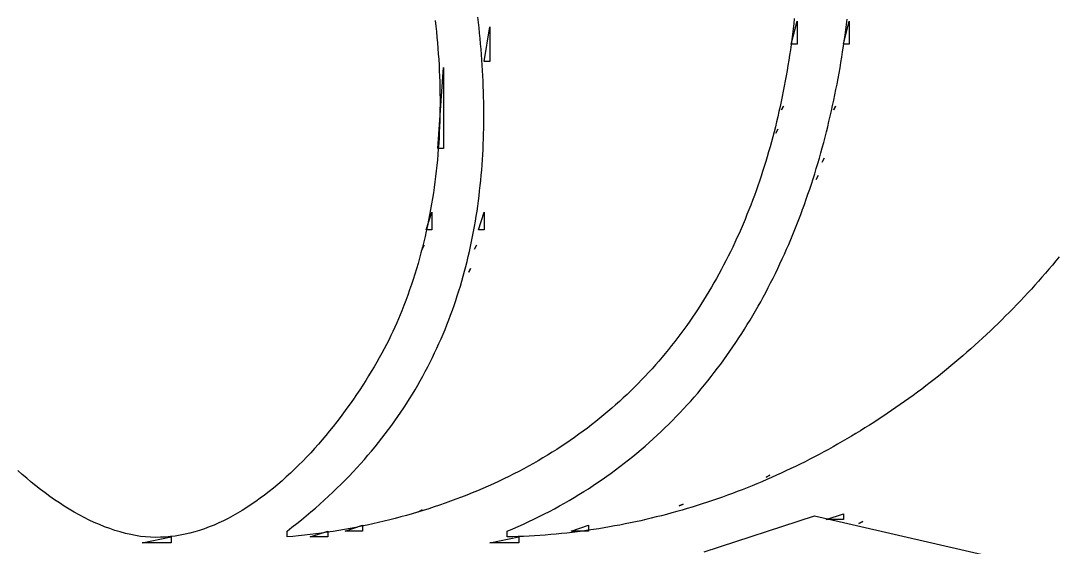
# Model space of a CAD drawing. Header units: millimetres. Extents: x 56222 to 3066687, y -650199 to -121287.
# Drawn here: x 140539.377 to 140542.572, y -185744.401 to -185742.78 of the extents above; entities that cross this region are included whole.
import ezdxf

# ---------------------------------------------------------------- set-up
doc = ezdxf.new("R2010")
doc.units = ezdxf.units.MM
doc.header["$MEASUREMENT"] = 0
doc.layers.add('$TD_AUDIT_GENERATED_(A0BDF17)', color=32, linetype='Continuous', lineweight=30)

msp = doc.modelspace()

# ---------------------------------------------------------------- linework, layer by layer
at = {"layer": '$TD_AUDIT_GENERATED_(A0BDF17)', "linetype": 'Continuous', "lineweight": 25, "ltscale": 2}
for p, q in [((140540.7863, -185742.7852), (140540.7844, -185742.7687)), ((140541.7587, -185742.7729), (140541.7569, -185742.7891)), ((140541.9196, -185742.7916), (140541.9217, -185742.7748)), ((140540.6526, -185742.779), (140540.6546, -185742.7962)), ((140540.6546, -185742.7962), (140540.6565, -185742.8134)), ((140540.788, -185742.8016), (140540.7863, -185742.7852)), ((140540.7897, -185742.8181), (140540.788, -185742.8016)), ((140540.8036, -185742.9059), (140540.8215, -185742.7989)), ((140540.8215, -185742.7989), (140540.8215, -185742.9059)), ((140541.7493, -185742.8524), (140541.7671, -185742.781)), ((140541.7551, -185742.8053), (140541.7531, -185742.8214)), ((140541.7569, -185742.7891), (140541.7551, -185742.8053)), ((140541.7671, -185742.781), (140541.7671, -185742.8524)), ((140541.9099, -185742.8524), (140541.9277, -185742.781)), ((140541.9151, -185742.8251), (140541.9174, -185742.8084)), ((140541.9174, -185742.8084), (140541.9196, -185742.7916)), ((140541.9277, -185742.781), (140541.9277, -185742.8524)), ((140540.6565, -185742.8134), (140540.6582, -185742.8306)), ((140540.6582, -185742.8306), (140540.6598, -185742.8478)), ((140540.7913, -185742.8346), (140540.7897, -185742.8181)), ((140540.7928, -185742.851), (140540.7913, -185742.8346)), ((140541.751, -185742.8375), (140541.7488, -185742.8536)), ((140541.7531, -185742.8214), (140541.751, -185742.8375)), ((140541.9127, -185742.8418), (140541.9151, -185742.8251)), ((140540.6598, -185742.8478), (140540.6612, -185742.865)), ((140540.6612, -185742.865), (140540.6625, -185742.8822)), ((140540.7942, -185742.8674), (140540.7928, -185742.851)), ((140540.7954, -185742.8838), (140540.7942, -185742.8674)), ((140541.7466, -185742.8697), (140541.7442, -185742.8857)), ((140541.7488, -185742.8536), (140541.7466, -185742.8697)), ((140541.7671, -185742.8524), (140541.7493, -185742.8524)), ((140541.9077, -185742.8752), (140541.9103, -185742.8586)), ((140541.9277, -185742.8524), (140541.9099, -185742.8524)), ((140541.9103, -185742.8586), (140541.9127, -185742.8418)), ((140540.6625, -185742.8822), (140540.6637, -185742.8995)), ((140540.6637, -185742.8995), (140540.6647, -185742.9167)), ((140540.7966, -185742.9002), (140540.7954, -185742.8838)), ((140540.7977, -185742.9166), (140540.7966, -185742.9002)), ((140541.7417, -185742.9017), (140541.7392, -185742.9177)), ((140541.7442, -185742.8857), (140541.7417, -185742.9017)), ((140541.9023, -185742.9086), (140541.9051, -185742.8919)), ((140541.9051, -185742.8919), (140541.9077, -185742.8752)), ((140540.6609, -185743.1736), (140540.6788, -185742.9238)), ((140540.6647, -185742.9167), (140540.6656, -185742.9339)), ((140540.6656, -185742.9339), (140540.6664, -185742.9511)), ((140540.6788, -185742.9238), (140540.6788, -185743.1736)), ((140540.7987, -185742.933), (140540.7977, -185742.9166)), ((140540.7996, -185742.9493), (140540.7987, -185742.933)), ((140540.8215, -185742.9059), (140540.8036, -185742.9059)), ((140541.7365, -185742.9336), (140541.7338, -185742.9495)), ((140541.7392, -185742.9177), (140541.7365, -185742.9336)), ((140541.8965, -185742.9418), (140541.8995, -185742.9252)), ((140541.8995, -185742.9252), (140541.9023, -185742.9086)), ((140540.6664, -185742.9511), (140540.6669, -185742.9683)), ((140540.6669, -185742.9683), (140540.6674, -185742.9855)), ((140540.8003, -185742.9656), (140540.7996, -185742.9493)), ((140540.801, -185742.982), (140540.8003, -185742.9656)), ((140541.7309, -185742.9654), (140541.7279, -185742.9812)), ((140541.7338, -185742.9495), (140541.7309, -185742.9654)), ((140541.8904, -185742.9749), (140541.8935, -185742.9583)), ((140541.8935, -185742.9583), (140541.8965, -185742.9418)), ((140540.6674, -185742.9855), (140540.6677, -185743.0027)), ((140540.8015, -185742.9982), (140540.801, -185742.982)), ((140540.802, -185743.0145), (140540.8015, -185742.9982)), ((140541.7248, -185742.997), (140541.7217, -185743.0128)), ((140541.7279, -185742.9812), (140541.7248, -185742.997)), ((140541.8838, -185743.0079), (140541.8871, -185742.9914)), ((140541.8871, -185742.9914), (140541.8904, -185742.9749)), ((140540.6677, -185743.0027), (140540.6679, -185743.0199)), ((140540.6679, -185743.0199), (140540.6679, -185743.0371)), ((140540.8023, -185743.0308), (140540.802, -185743.0145)), ((140540.8025, -185743.047), (140540.8023, -185743.0308)), ((140541.7184, -185743.0285), (140541.715, -185743.0441)), ((140541.7217, -185743.0128), (140541.7184, -185743.0285)), ((140541.8768, -185743.0408), (140541.8803, -185743.0244)), ((140541.8803, -185743.0244), (140541.8838, -185743.0079)), ((140540.6677, -185743.0543), (140540.6675, -185743.0715)), ((140540.6679, -185743.0371), (140540.6677, -185743.0543)), ((140540.8027, -185743.0632), (140540.8025, -185743.047)), ((140540.8026, -185743.0794), (140540.8027, -185743.0632)), ((140541.7115, -185743.0598), (140541.7079, -185743.0754)), ((140541.715, -185743.0441), (140541.7115, -185743.0598)), ((140541.7255, -185743.0427), (140541.7196, -185743.0546)), ((140541.7196, -185743.0546), (140541.7255, -185743.0427)), ((140541.8694, -185743.0735), (140541.8732, -185743.0572)), ((140541.8732, -185743.0572), (140541.8768, -185743.0408)), ((140541.8861, -185743.0427), (140541.8801, -185743.0546)), ((140541.8801, -185743.0546), (140541.8861, -185743.0427)), ((140540.667, -185743.0886), (140540.6664, -185743.1058)), ((140540.6675, -185743.0715), (140540.667, -185743.0886)), ((140540.8023, -185743.1117), (140540.8025, -185743.0955)), ((140540.8025, -185743.0955), (140540.8026, -185743.0794)), ((140541.7042, -185743.0909), (140541.7004, -185743.1064)), ((140541.7079, -185743.0754), (140541.7042, -185743.0909)), ((140541.8617, -185743.1062), (140541.8656, -185743.0899)), ((140541.8656, -185743.0899), (140541.8694, -185743.0735)), ((140540.6657, -185743.1229), (140540.6648, -185743.14)), ((140540.6664, -185743.1058), (140540.6657, -185743.1229)), ((140540.8015, -185743.1439), (140540.8019, -185743.1278)), ((140540.8019, -185743.1278), (140540.8023, -185743.1117)), ((140541.6965, -185743.1219), (140541.6925, -185743.1373)), ((140541.7004, -185743.1064), (140541.6965, -185743.1219)), ((140541.7077, -185743.1141), (140541.7017, -185743.126)), ((140541.7017, -185743.126), (140541.7077, -185743.1141)), ((140541.8535, -185743.1386), (140541.8576, -185743.1224)), ((140541.8576, -185743.1224), (140541.8617, -185743.1062)), ((140540.6637, -185743.1571), (140540.6625, -185743.1742)), ((140540.6648, -185743.14), (140540.6637, -185743.1571)), ((140540.8002, -185743.176), (140540.8009, -185743.16)), ((140540.8009, -185743.16), (140540.8015, -185743.1439)), ((140541.6884, -185743.1527), (140541.6841, -185743.168)), ((140541.6925, -185743.1373), (140541.6884, -185743.1527)), ((140541.8449, -185743.1709), (140541.8492, -185743.1548)), ((140541.8492, -185743.1548), (140541.8535, -185743.1386)), ((140540.6612, -185743.1913), (140540.6597, -185743.2083)), ((140540.6788, -185743.1736), (140540.6609, -185743.1736)), ((140540.6625, -185743.1742), (140540.6612, -185743.1913)), ((140540.7984, -185743.208), (140540.7993, -185743.192)), ((140540.7993, -185743.192), (140540.8002, -185743.176)), ((140541.6798, -185743.1833), (140541.6753, -185743.1985)), ((140541.6841, -185743.168), (140541.6798, -185743.1833)), ((140541.8359, -185743.2031), (140541.8404, -185743.187)), ((140541.8404, -185743.187), (140541.8449, -185743.1709)), ((140540.6597, -185743.2083), (140540.658, -185743.2253)), ((140540.7961, -185743.2399), (140540.7973, -185743.2239)), ((140540.7973, -185743.2239), (140540.7984, -185743.208)), ((140541.6708, -185743.2137), (140541.6661, -185743.2288)), ((140541.6753, -185743.1985), (140541.6708, -185743.2137)), ((140541.8264, -185743.2351), (140541.8312, -185743.2191)), ((140541.8312, -185743.2191), (140541.8359, -185743.2031)), ((140541.8504, -185743.2033), (140541.8445, -185743.2152)), ((140541.8445, -185743.2152), (140541.8504, -185743.2033)), ((140540.6562, -185743.2423), (140540.6542, -185743.2593)), ((140540.658, -185743.2253), (140540.6562, -185743.2423)), ((140540.7932, -185743.2716), (140540.7947, -185743.2558)), ((140540.7947, -185743.2558), (140540.7961, -185743.2399)), ((140541.6613, -185743.2439), (140541.6564, -185743.2589)), ((140541.6661, -185743.2288), (140541.6613, -185743.2439)), ((140541.8165, -185743.2668), (140541.8215, -185743.251)), ((140541.8215, -185743.251), (140541.8264, -185743.2351)), ((140540.6521, -185743.2763), (140540.6497, -185743.2932)), ((140540.6542, -185743.2593), (140540.6521, -185743.2763)), ((140540.7899, -185743.3033), (140540.7916, -185743.2875)), ((140540.7916, -185743.2875), (140540.7932, -185743.2716)), ((140541.6514, -185743.2738), (140541.6463, -185743.2887)), ((140541.6564, -185743.2589), (140541.6514, -185743.2738)), ((140541.8062, -185743.2984), (140541.8114, -185743.2827)), ((140541.8114, -185743.2827), (140541.8165, -185743.2668)), ((140541.8326, -185743.2568), (140541.8266, -185743.2687)), ((140541.8266, -185743.2687), (140541.8326, -185743.2568)), ((140540.6473, -185743.3101), (140540.6446, -185743.327)), ((140540.6497, -185743.2932), (140540.6473, -185743.3101)), ((140540.7861, -185743.3348), (140540.7881, -185743.319)), ((140540.7881, -185743.319), (140540.7899, -185743.3033)), ((140541.6357, -185743.3184), (140541.6302, -185743.3331)), ((140541.641, -185743.3036), (140541.6357, -185743.3184)), ((140541.6463, -185743.2887), (140541.641, -185743.3036)), ((140541.7955, -185743.3298), (140541.8009, -185743.3142)), ((140541.8009, -185743.3142), (140541.8062, -185743.2984)), ((140540.6418, -185743.3439), (140540.6389, -185743.3607)), ((140540.6446, -185743.327), (140540.6418, -185743.3439)), ((140540.7817, -185743.3662), (140540.7839, -185743.3505)), ((140540.7839, -185743.3505), (140540.7861, -185743.3348)), ((140541.6246, -185743.3478), (140541.6189, -185743.3624)), ((140541.6302, -185743.3331), (140541.6246, -185743.3478)), ((140541.7843, -185743.361), (140541.79, -185743.3455)), ((140541.79, -185743.3455), (140541.7955, -185743.3298)), ((140540.6252, -185743.4234), (140540.6431, -185743.3698)), ((140540.6358, -185743.3775), (140540.6325, -185743.3942)), ((140540.6389, -185743.3607), (140540.6358, -185743.3775)), ((140540.6431, -185743.3698), (140540.6431, -185743.4234)), ((140540.7767, -185743.3974), (140540.7793, -185743.3818)), ((140540.7793, -185743.3818), (140540.7817, -185743.3662)), ((140540.7858, -185743.4234), (140540.8036, -185743.3698)), ((140540.8036, -185743.3698), (140540.8036, -185743.4234)), ((140541.6131, -185743.3769), (140541.6071, -185743.3914)), ((140541.6189, -185743.3624), (140541.6131, -185743.3769)), ((140541.7727, -185743.392), (140541.7786, -185743.3765)), ((140541.7786, -185743.3765), (140541.7843, -185743.361)), ((140540.629, -185743.411), (140540.6254, -185743.4277)), ((140540.6325, -185743.3942), (140540.629, -185743.411)), ((140540.7712, -185743.4285), (140540.774, -185743.413)), ((140540.774, -185743.413), (140540.7767, -185743.3974)), ((140541.6011, -185743.4059), (140541.5949, -185743.4202)), ((140541.6071, -185743.3914), (140541.6011, -185743.4059)), ((140541.7606, -185743.4227), (140541.7667, -185743.4074)), ((140541.7667, -185743.4074), (140541.7727, -185743.392)), ((140540.6216, -185743.4443), (140540.6176, -185743.4609)), ((140540.6254, -185743.4277), (140540.6216, -185743.4443)), ((140540.6431, -185743.4234), (140540.6252, -185743.4234)), ((140540.7651, -185743.4594), (140540.7682, -185743.444)), ((140540.7682, -185743.444), (140540.7712, -185743.4285)), ((140540.8036, -185743.4234), (140540.7858, -185743.4234)), ((140541.5886, -185743.4345), (140541.5822, -185743.4487)), ((140541.5949, -185743.4202), (140541.5886, -185743.4345)), ((140541.7481, -185743.4532), (140541.7544, -185743.438)), ((140541.7544, -185743.438), (140541.7606, -185743.4227)), ((140540.6135, -185743.4775), (140540.6092, -185743.4941)), ((140540.6193, -185743.471), (140540.6133, -185743.4828)), ((140540.6133, -185743.4828), (140540.6193, -185743.471)), ((140540.6176, -185743.4609), (140540.6135, -185743.4775)), ((140540.7585, -185743.4902), (140540.7619, -185743.4748)), ((140540.7619, -185743.4748), (140540.7651, -185743.4594)), ((140540.7799, -185743.471), (140540.7739, -185743.4828)), ((140540.7739, -185743.4828), (140540.7799, -185743.471)), ((140541.569, -185743.477), (140541.5622, -185743.491)), ((140541.5757, -185743.4629), (140541.569, -185743.477)), ((140541.5822, -185743.4487), (140541.5757, -185743.4629)), ((140541.7351, -185743.4834), (140541.7416, -185743.4684)), ((140541.7416, -185743.4684), (140541.7481, -185743.4532)), ((140540.6047, -185743.5106), (140540.6001, -185743.527)), ((140540.6092, -185743.4941), (140540.6047, -185743.5106)), ((140540.7512, -185743.5208), (140540.7549, -185743.5055)), ((140540.7549, -185743.5055), (140540.7585, -185743.4902)), ((140541.5553, -185743.505), (140541.5483, -185743.5188)), ((140541.5622, -185743.491), (140541.5553, -185743.505)), ((140541.7216, -185743.5134), (140541.7284, -185743.4985)), ((140541.7284, -185743.4985), (140541.7351, -185743.4834)), ((140542.5744, -185743.5068), (140542.564, -185743.5195)), ((140540.5952, -185743.5434), (140540.5902, -185743.5598)), ((140540.6001, -185743.527), (140540.5952, -185743.5434)), ((140540.7434, -185743.5513), (140540.7474, -185743.5361)), ((140540.7474, -185743.5361), (140540.7512, -185743.5208)), ((140540.762, -185743.5423), (140540.7561, -185743.5542)), ((140540.7561, -185743.5542), (140540.762, -185743.5423)), ((140541.5411, -185743.5326), (140541.5339, -185743.5464)), ((140541.5483, -185743.5188), (140541.5411, -185743.5326)), ((140541.7006, -185743.5579), (140541.7077, -185743.5431)), ((140541.7077, -185743.5431), (140541.7147, -185743.5283)), ((140541.7147, -185743.5283), (140541.7216, -185743.5134)), ((140542.5535, -185743.532), (140542.5429, -185743.5445)), ((140542.564, -185743.5195), (140542.5535, -185743.532)), ((140540.5902, -185743.5598), (140540.585, -185743.5762)), ((140540.7349, -185743.5816), (140540.7392, -185743.5665)), ((140540.7392, -185743.5665), (140540.7434, -185743.5513)), ((140541.519, -185743.5736), (140541.5113, -185743.5871)), ((140541.5265, -185743.56), (140541.519, -185743.5736)), ((140541.5339, -185743.5464), (140541.5265, -185743.56)), ((140541.6859, -185743.5872), (140541.6933, -185743.5726)), ((140541.6933, -185743.5726), (140541.7006, -185743.5579)), ((140542.5214, -185743.5693), (140542.5106, -185743.5816)), ((140542.5322, -185743.5569), (140542.5214, -185743.5693)), ((140542.5429, -185743.5445), (140542.5322, -185743.5569)), ((140540.5797, -185743.5924), (140540.5742, -185743.6087)), ((140540.585, -185743.5762), (140540.5797, -185743.5924)), ((140540.7259, -185743.6117), (140540.7305, -185743.5967)), ((140540.7305, -185743.5967), (140540.7349, -185743.5816)), ((140541.5035, -185743.6006), (140541.4956, -185743.6139)), ((140541.5113, -185743.5871), (140541.5035, -185743.6006)), ((140541.6708, -185743.6162), (140541.6784, -185743.6017)), ((140541.6784, -185743.6017), (140541.6859, -185743.5872)), ((140542.4887, -185743.6059), (140542.4776, -185743.618)), ((140542.4997, -185743.5938), (140542.4887, -185743.6059)), ((140542.5106, -185743.5816), (140542.4997, -185743.5938)), ((140540.5684, -185743.6249), (140540.5625, -185743.641)), ((140540.5742, -185743.6087), (140540.5684, -185743.6249)), ((140540.7162, -185743.6417), (140540.7211, -185743.6267)), ((140540.7211, -185743.6267), (140540.7259, -185743.6117)), ((140541.4876, -185743.6272), (140541.4794, -185743.6404)), ((140541.4956, -185743.6139), (140541.4876, -185743.6272)), ((140541.6552, -185743.6449), (140541.6631, -185743.6306)), ((140541.6631, -185743.6306), (140541.6708, -185743.6162)), ((140542.4665, -185743.63), (140542.4552, -185743.6419)), ((140542.4776, -185743.618), (140542.4665, -185743.63)), ((140540.5565, -185743.6571), (140540.5502, -185743.6732)), ((140540.5625, -185743.641), (140540.5565, -185743.6571)), ((140540.7059, -185743.6714), (140540.7111, -185743.6566)), ((140540.7111, -185743.6566), (140540.7162, -185743.6417)), ((140541.4627, -185743.6665), (140541.4542, -185743.6794)), ((140541.4712, -185743.6535), (140541.4627, -185743.6665)), ((140541.4794, -185743.6404), (140541.4712, -185743.6535)), ((140541.6391, -185743.6733), (140541.6472, -185743.6592)), ((140541.6472, -185743.6592), (140541.6552, -185743.6449)), ((140542.4325, -185743.6655), (140542.4211, -185743.6771)), ((140542.4439, -185743.6537), (140542.4325, -185743.6655)), ((140542.4552, -185743.6419), (140542.4439, -185743.6537)), ((140540.5401, -185743.6978), (140540.5345, -185743.7105)), ((140540.5453, -185743.6854), (140540.5401, -185743.6978)), ((140540.5502, -185743.6732), (140540.5453, -185743.6854)), ((140540.6891, -185743.7157), (140540.6949, -185743.701)), ((140540.6949, -185743.701), (140540.7004, -185743.6862)), ((140540.7004, -185743.6862), (140540.7059, -185743.6714)), ((140541.4455, -185743.6923), (140541.4367, -185743.7051)), ((140541.4542, -185743.6794), (140541.4455, -185743.6923)), ((140541.6141, -185743.7153), (140541.6226, -185743.7014)), ((140541.6226, -185743.7014), (140541.6309, -185743.6874)), ((140541.6309, -185743.6874), (140541.6391, -185743.6733)), ((140542.3979, -185743.7003), (140542.3863, -185743.7117)), ((140542.4096, -185743.6888), (140542.3979, -185743.7003)), ((140542.4211, -185743.6771), (140542.4096, -185743.6888)), ((140540.5287, -185743.7233), (140540.5227, -185743.7363)), ((140540.5345, -185743.7105), (140540.5287, -185743.7233)), ((140540.6772, -185743.7449), (140540.6832, -185743.7303)), ((140540.6832, -185743.7303), (140540.6891, -185743.7157)), ((140541.4187, -185743.7304), (140541.4095, -185743.7429)), ((140541.4278, -185743.7178), (140541.4187, -185743.7304)), ((140541.4367, -185743.7051), (140541.4278, -185743.7178)), ((140541.5968, -185743.7429), (140541.6055, -185743.7292)), ((140541.6055, -185743.7292), (140541.6141, -185743.7153)), ((140542.3627, -185743.7344), (140542.3508, -185743.7456)), ((140542.3745, -185743.7231), (140542.3627, -185743.7344)), ((140542.3863, -185743.7117), (140542.3745, -185743.7231)), ((140540.5097, -185743.7629), (140540.5029, -185743.7763)), ((140540.5163, -185743.7495), (140540.5097, -185743.7629)), ((140540.5227, -185743.7363), (140540.5163, -185743.7495)), ((140540.6645, -185743.774), (140540.6709, -185743.7595)), ((140540.6709, -185743.7595), (140540.6772, -185743.7449)), ((140541.4002, -185743.7553), (140541.3907, -185743.7676)), ((140541.4095, -185743.7429), (140541.4002, -185743.7553)), ((140541.5789, -185743.7702), (140541.5879, -185743.7566)), ((140541.5879, -185743.7566), (140541.5968, -185743.7429)), ((140542.3388, -185743.7568), (140542.3268, -185743.7678)), ((140542.3508, -185743.7456), (140542.3388, -185743.7568)), ((140540.4957, -185743.79), (140540.4883, -185743.8037)), ((140540.5029, -185743.7763), (140540.4957, -185743.79)), ((140540.6512, -185743.8029), (140540.658, -185743.7885)), ((140540.658, -185743.7885), (140540.6645, -185743.774)), ((140541.3713, -185743.792), (140541.3615, -185743.8041)), ((140541.3811, -185743.7799), (140541.3713, -185743.792)), ((140541.3907, -185743.7676), (140541.3811, -185743.7799)), ((140541.5513, -185743.8104), (140541.5606, -185743.7971)), ((140541.5606, -185743.7971), (140541.5698, -185743.7837)), ((140541.5698, -185743.7837), (140541.5789, -185743.7702)), ((140542.3025, -185743.7897), (140542.2902, -185743.8005)), ((140542.3147, -185743.7788), (140542.3025, -185743.7897)), ((140542.3268, -185743.7678), (140542.3147, -185743.7788)), ((140540.4807, -185743.8175), (140540.4728, -185743.8314)), ((140540.4883, -185743.8037), (140540.4807, -185743.8175)), ((140540.6372, -185743.8315), (140540.6443, -185743.8172)), ((140540.6443, -185743.8172), (140540.6512, -185743.8029)), ((140541.3413, -185743.8279), (140541.331, -185743.8397)), ((140541.3514, -185743.816), (140541.3413, -185743.8279)), ((140541.3615, -185743.8041), (140541.3514, -185743.816)), ((140541.5322, -185743.8368), (140541.5418, -185743.8236)), ((140541.5418, -185743.8236), (140541.5513, -185743.8104)), ((140542.2655, -185743.8219), (140542.2531, -185743.8324)), ((140542.2779, -185743.8112), (140542.2655, -185743.8219)), ((140542.2902, -185743.8005), (140542.2779, -185743.8112)), ((140540.4563, -185743.8595), (140540.4477, -185743.8737)), ((140540.4647, -185743.8455), (140540.4563, -185743.8595)), ((140540.4728, -185743.8314), (140540.4647, -185743.8455)), ((140540.6149, -185743.874), (140540.6225, -185743.8599)), ((140540.6225, -185743.8599), (140540.63, -185743.8457)), ((140540.63, -185743.8457), (140540.6372, -185743.8315)), ((140541.31, -185743.8629), (140541.2993, -185743.8744)), ((140541.3206, -185743.8513), (140541.31, -185743.8629)), ((140541.331, -185743.8397), (140541.3206, -185743.8513)), ((140541.5025, -185743.8756), (140541.5125, -185743.8628)), ((140541.5125, -185743.8628), (140541.5224, -185743.8498)), ((140541.5224, -185743.8498), (140541.5322, -185743.8368)), ((140542.2279, -185743.8533), (140542.2153, -185743.8636)), ((140542.2405, -185743.8429), (140542.2279, -185743.8533)), ((140542.2531, -185743.8324), (140542.2405, -185743.8429)), ((140540.4389, -185743.8878), (140540.4298, -185743.902)), ((140540.4477, -185743.8737), (140540.4389, -185743.8878)), ((140540.5991, -185743.9021), (140540.6071, -185743.8881)), ((140540.6071, -185743.8881), (140540.6149, -185743.874)), ((140541.2885, -185743.8858), (140541.2775, -185743.897)), ((140541.2993, -185743.8744), (140541.2885, -185743.8858)), ((140541.4821, -185743.901), (140541.4924, -185743.8884)), ((140541.4924, -185743.8884), (140541.5025, -185743.8756)), ((140542.1769, -185743.894), (140542.1639, -185743.904)), ((140542.1897, -185743.884), (140542.1769, -185743.894)), ((140542.2025, -185743.8738), (140542.1897, -185743.884)), ((140542.2153, -185743.8636), (140542.2025, -185743.8738)), ((140540.4206, -185743.9163), (140540.4111, -185743.9305)), ((140540.4298, -185743.902), (140540.4206, -185743.9163)), ((140540.5826, -185743.93), (140540.591, -185743.9161)), ((140540.591, -185743.9161), (140540.5991, -185743.9021)), ((140541.2551, -185743.9193), (140541.2437, -185743.9302)), ((140541.2663, -185743.9082), (140541.2551, -185743.9193)), ((140541.2775, -185743.897), (140541.2663, -185743.9082)), ((140541.4505, -185743.9384), (140541.4612, -185743.9261)), ((140541.4612, -185743.9261), (140541.4717, -185743.9136)), ((140541.4717, -185743.9136), (140541.4821, -185743.901)), ((140542.1379, -185743.9236), (140542.1248, -185743.9333)), ((140542.151, -185743.9138), (140542.1379, -185743.9236)), ((140542.1639, -185743.904), (140542.151, -185743.9138)), ((140540.3914, -185743.9589), (140540.3813, -185743.973)), ((140540.4013, -185743.9447), (140540.3914, -185743.9589)), ((140540.4111, -185743.9305), (140540.4013, -185743.9447)), ((140540.5565, -185743.9713), (140540.5654, -185743.9576)), ((140540.5654, -185743.9576), (140540.5741, -185743.9438)), ((140540.5741, -185743.9438), (140540.5826, -185743.93)), ((140541.2204, -185743.9518), (140541.2086, -185743.9625)), ((140541.2321, -185743.9411), (140541.2204, -185743.9518)), ((140541.2437, -185743.9302), (140541.2321, -185743.9411)), ((140541.4288, -185743.9628), (140541.4397, -185743.9507)), ((140541.4397, -185743.9507), (140541.4505, -185743.9384)), ((140542.0983, -185743.9524), (140542.085, -185743.9618)), ((140542.1116, -185743.9429), (140542.0983, -185743.9524)), ((140542.1248, -185743.9333), (140542.1116, -185743.9429)), ((140540.3709, -185743.9871), (140540.3604, -185744.0012)), ((140540.3813, -185743.973), (140540.3709, -185743.9871)), ((140540.5381, -185743.9985), (140540.5474, -185743.9849)), ((140540.5474, -185743.9849), (140540.5565, -185743.9713)), ((140541.1845, -185743.9834), (140541.1722, -185743.9937)), ((140541.1966, -185743.973), (140541.1845, -185743.9834)), ((140541.2086, -185743.9625), (140541.1966, -185743.973)), ((140541.3952, -185743.9987), (140541.4065, -185743.9868)), ((140541.4065, -185743.9868), (140541.4177, -185743.9749)), ((140541.4177, -185743.9749), (140541.4288, -185743.9628)), ((140542.0447, -185743.9895), (140542.0312, -185743.9986)), ((140542.0582, -185743.9804), (140542.0447, -185743.9895)), ((140542.0716, -185743.9712), (140542.0582, -185743.9804)), ((140542.085, -185743.9618), (140542.0716, -185743.9712)), ((140540.3497, -185744.0152), (140540.3388, -185744.0291)), ((140540.3604, -185744.0012), (140540.3497, -185744.0152)), ((140540.519, -185744.0255), (140540.5287, -185744.012)), ((140540.5287, -185744.012), (140540.5381, -185743.9985)), ((140541.1472, -185744.014), (140541.1345, -185744.024)), ((140541.1598, -185744.0039), (140541.1472, -185744.014)), ((140541.1722, -185743.9937), (140541.1598, -185744.0039)), ((140541.3604, -185744.0335), (140541.3721, -185744.022)), ((140541.3721, -185744.022), (140541.3837, -185744.0104)), ((140541.3837, -185744.0104), (140541.3952, -185743.9987)), ((140542.0039, -185744.0164), (140541.9901, -185744.0252)), ((140542.0175, -185744.0075), (140542.0039, -185744.0164)), ((140542.0312, -185743.9986), (140542.0175, -185744.0075)), ((140540.3277, -185744.0429), (140540.3164, -185744.0565)), ((140540.3388, -185744.0291), (140540.3277, -185744.0429)), ((140540.4889, -185744.0655), (140540.4991, -185744.0522)), ((140540.4991, -185744.0522), (140540.5092, -185744.0389)), ((140540.5092, -185744.0389), (140540.519, -185744.0255)), ((140541.0954, -185744.0533), (140541.0821, -185744.0628)), ((140541.1086, -185744.0436), (140541.0954, -185744.0533)), ((140541.1216, -185744.0339), (140541.1086, -185744.0436)), ((140541.1345, -185744.024), (140541.1216, -185744.0339)), ((140541.3364, -185744.0562), (140541.3485, -185744.0449)), ((140541.3485, -185744.0449), (140541.3604, -185744.0335)), ((140541.9486, -185744.0509), (140541.9346, -185744.0593)), ((140541.9625, -185744.0424), (140541.9486, -185744.0509)), ((140541.9763, -185744.0338), (140541.9625, -185744.0424)), ((140541.9901, -185744.0252), (140541.9763, -185744.0338)), ((140540.2932, -185744.0835), (140540.2814, -185744.0968)), ((140540.3049, -185744.0701), (140540.2932, -185744.0835)), ((140540.3164, -185744.0565), (140540.3049, -185744.0701)), ((140540.4678, -185744.0918), (140540.4785, -185744.0787)), ((140540.4785, -185744.0787), (140540.4889, -185744.0655)), ((140541.055, -185744.0815), (140541.0413, -185744.0906)), ((140541.0687, -185744.0722), (140541.055, -185744.0815)), ((140541.0821, -185744.0628), (140541.0687, -185744.0722)), ((140541.2995, -185744.0894), (140541.312, -185744.0785)), ((140541.312, -185744.0785), (140541.3243, -185744.0674)), ((140541.3243, -185744.0674), (140541.3364, -185744.0562)), ((140541.8923, -185744.0838), (140541.8781, -185744.0918)), ((140541.9065, -185744.0757), (140541.8923, -185744.0838)), ((140541.9206, -185744.0675), (140541.9065, -185744.0757)), ((140541.9346, -185744.0593), (140541.9206, -185744.0675)), ((140540.2695, -185744.1099), (140540.2573, -185744.1229)), ((140540.2814, -185744.0968), (140540.2695, -185744.1099)), ((140540.4348, -185744.1309), (140540.446, -185744.1179)), ((140540.446, -185744.1179), (140540.457, -185744.1049)), ((140540.457, -185744.1049), (140540.4678, -185744.0918)), ((140540.9991, -185744.1174), (140540.9847, -185744.126)), ((140541.0133, -185744.1086), (140540.9991, -185744.1174)), ((140541.0274, -185744.0997), (140541.0133, -185744.1086)), ((140541.0413, -185744.0906), (140541.0274, -185744.0997)), ((140541.2613, -185744.1215), (140541.2742, -185744.1109)), ((140541.2742, -185744.1109), (140541.2869, -185744.1002)), ((140541.2869, -185744.1002), (140541.2995, -185744.0894)), ((140541.8352, -185744.1151), (140541.8208, -185744.1227)), ((140541.8496, -185744.1074), (140541.8352, -185744.1151)), ((140541.8639, -185744.0997), (140541.8496, -185744.1074)), ((140541.8781, -185744.0918), (140541.8639, -185744.0997)), ((140540.2325, -185744.1482), (140540.2199, -185744.1606)), ((140540.245, -185744.1357), (140540.2325, -185744.1482)), ((140540.2573, -185744.1229), (140540.245, -185744.1357)), ((140540.4117, -185744.1565), (140540.4233, -185744.1437)), ((140540.4233, -185744.1437), (140540.4348, -185744.1309)), ((140540.9555, -185744.143), (140540.9406, -185744.1513)), ((140540.9701, -185744.1346), (140540.9555, -185744.143)), ((140540.9847, -185744.126), (140540.9701, -185744.1346)), ((140541.2219, -185744.1526), (140541.2352, -185744.1423)), ((140541.2352, -185744.1423), (140541.2483, -185744.132)), ((140541.2483, -185744.132), (140541.2613, -185744.1215)), ((140541.7772, -185744.1448), (140541.7626, -185744.152)), ((140541.7918, -185744.1375), (140541.7772, -185744.1448)), ((140541.8063, -185744.1302), (140541.7918, -185744.1375)), ((140541.8208, -185744.1227), (140541.8063, -185744.1302)), ((140539.3814, -185744.1766), (140539.3679, -185744.1646)), ((140539.3951, -185744.1885), (140539.3814, -185744.1766)), ((140540.2072, -185744.1727), (140540.1943, -185744.1846)), ((140540.2199, -185744.1606), (140540.2072, -185744.1727)), ((140540.3756, -185744.1945), (140540.3878, -185744.1819)), ((140540.3878, -185744.1819), (140540.3999, -185744.1692)), ((140540.3999, -185744.1692), (140540.4117, -185744.1565)), ((140540.8951, -185744.1754), (140540.8797, -185744.1831)), ((140540.9105, -185744.1675), (140540.8951, -185744.1754)), ((140540.9256, -185744.1594), (140540.9105, -185744.1675)), ((140540.9406, -185744.1513), (140540.9256, -185744.1594)), ((140541.1672, -185744.1922), (140541.1811, -185744.1825)), ((140541.1811, -185744.1825), (140541.1948, -185744.1726)), ((140541.1948, -185744.1726), (140541.2084, -185744.1627)), ((140541.2084, -185744.1627), (140541.2219, -185744.1526)), ((140541.6839, -185744.1787), (140541.672, -185744.1847)), ((140541.672, -185744.1847), (140541.6839, -185744.1787)), ((140541.7036, -185744.1795), (140541.6887, -185744.1862)), ((140541.7184, -185744.1728), (140541.7036, -185744.1795)), ((140541.7332, -185744.166), (140541.7184, -185744.1728)), ((140541.7479, -185744.159), (140541.7332, -185744.166)), ((140541.7626, -185744.152), (140541.7479, -185744.159)), ((140539.409, -185744.2001), (140539.3951, -185744.1885)), ((140539.423, -185744.2116), (140539.409, -185744.2001)), ((140539.4373, -185744.2228), (140539.423, -185744.2116)), ((140540.1681, -185744.2076), (140540.1548, -185744.2187)), ((140540.1813, -185744.1962), (140540.1681, -185744.2076)), ((140540.1943, -185744.1846), (140540.1813, -185744.1962)), ((140540.3505, -185744.2194), (140540.3631, -185744.207)), ((140540.3631, -185744.207), (140540.3756, -185744.1945)), ((140540.8162, -185744.2129), (140540.7999, -185744.22)), ((140540.8323, -185744.2057), (140540.8162, -185744.2129)), ((140540.8482, -185744.1983), (140540.8323, -185744.2057)), ((140540.864, -185744.1908), (140540.8482, -185744.1983)), ((140540.8797, -185744.1831), (140540.864, -185744.1908)), ((140541.1247, -185744.2206), (140541.139, -185744.2113)), ((140541.139, -185744.2113), (140541.1532, -185744.2018)), ((140541.1532, -185744.2018), (140541.1672, -185744.1922)), ((140541.6287, -185744.2116), (140541.6136, -185744.2177)), ((140541.6438, -185744.2054), (140541.6287, -185744.2116)), ((140541.6588, -185744.1991), (140541.6438, -185744.2054)), ((140541.6738, -185744.1927), (140541.6588, -185744.1991)), ((140541.6887, -185744.1862), (140541.6738, -185744.1927)), ((140539.4516, -185744.2337), (140539.4373, -185744.2228)), ((140539.4662, -185744.2443), (140539.4516, -185744.2337)), ((140539.4809, -185744.2546), (140539.4662, -185744.2443)), ((140540.1278, -185744.2401), (140540.1142, -185744.2503)), ((140540.1414, -185744.2296), (140540.1278, -185744.2401)), ((140540.1548, -185744.2187), (140540.1414, -185744.2296)), ((140540.3112, -185744.2563), (140540.3245, -185744.2441)), ((140540.3245, -185744.2441), (140540.3376, -185744.2318)), ((140540.3376, -185744.2318), (140540.3505, -185744.2194)), ((140540.7501, -185744.2405), (140540.7336, -185744.2469)), ((140540.7669, -185744.2338), (140540.7501, -185744.2405)), ((140540.7835, -185744.227), (140540.7669, -185744.2338)), ((140540.7999, -185744.22), (140540.7835, -185744.227)), ((140541.0808, -185744.2478), (140541.0956, -185744.2389)), ((140541.0956, -185744.2389), (140541.1102, -185744.2298)), ((140541.1102, -185744.2298), (140541.1247, -185744.2206)), ((140541.5527, -185744.241), (140541.5373, -185744.2465)), ((140541.568, -185744.2353), (140541.5527, -185744.241)), ((140541.5832, -185744.2296), (140541.568, -185744.2353)), ((140541.5984, -185744.2237), (140541.5832, -185744.2296)), ((140541.6136, -185744.2177), (140541.5984, -185744.2237)), ((140539.4957, -185744.2646), (140539.4809, -185744.2546)), ((140539.5107, -185744.2743), (140539.4957, -185744.2646)), ((140539.5258, -185744.2837), (140539.5107, -185744.2743)), ((140540.0865, -185744.2697), (140540.0725, -185744.2789)), ((140540.1004, -185744.2602), (140540.0865, -185744.2697)), ((140540.1142, -185744.2503), (140540.1004, -185744.2602)), ((140540.284, -185744.2805), (140540.2977, -185744.2684)), ((140540.2977, -185744.2684), (140540.3112, -185744.2563)), ((140540.6499, -185744.2768), (140540.6329, -185744.2823)), ((140540.6667, -185744.2711), (140540.6499, -185744.2768)), ((140540.6835, -185744.2653), (140540.6667, -185744.2711)), ((140540.7003, -185744.2593), (140540.6835, -185744.2653)), ((140540.717, -185744.2532), (140540.7003, -185744.2593)), ((140540.7336, -185744.2469), (140540.717, -185744.2532)), ((140541.0202, -185744.2822), (140541.0356, -185744.2738)), ((140541.0356, -185744.2738), (140541.0508, -185744.2652)), ((140541.0508, -185744.2652), (140541.0659, -185744.2566)), ((140541.0659, -185744.2566), (140541.0808, -185744.2478)), ((140541.4162, -185744.2679), (140541.4043, -185744.2739)), ((140541.4043, -185744.2739), (140541.4162, -185744.2679)), ((140541.4443, -185744.2773), (140541.4286, -185744.282)), ((140541.4599, -185744.2724), (140541.4443, -185744.2773)), ((140541.4755, -185744.2675), (140541.4599, -185744.2724)), ((140541.491, -185744.2624), (140541.4755, -185744.2675)), ((140541.5065, -185744.2572), (140541.491, -185744.2624)), ((140541.5219, -185744.2519), (140541.5065, -185744.2572)), ((140541.5373, -185744.2465), (140541.5219, -185744.2519)), ((140539.541, -185744.2926), (140539.5258, -185744.2837)), ((140539.5564, -185744.3012), (140539.541, -185744.2926)), ((140539.5719, -185744.3094), (140539.5564, -185744.3012)), ((140539.5874, -185744.3171), (140539.5719, -185744.3094)), ((140540.0299, -185744.3043), (140540.0155, -185744.312)), ((140540.0442, -185744.2962), (140540.0299, -185744.3043)), ((140540.0584, -185744.2878), (140540.0442, -185744.2962)), ((140540.0725, -185744.2789), (140540.0584, -185744.2878)), ((140540.2415, -185744.3162), (140540.2559, -185744.3044)), ((140540.2559, -185744.3044), (140540.27, -185744.2924)), ((140540.27, -185744.2924), (140540.284, -185744.2805)), ((140540.5475, -185744.3076), (140540.5302, -185744.3122)), ((140540.5647, -185744.3029), (140540.5475, -185744.3076)), ((140540.5818, -185744.2979), (140540.5647, -185744.3029)), ((140540.5989, -185744.2929), (140540.5818, -185744.2979)), ((140540.6159, -185744.2877), (140540.5989, -185744.2929)), ((140540.6133, -185744.2858), (140540.6014, -185744.2917)), ((140540.6014, -185744.2917), (140540.6133, -185744.2858)), ((140540.6329, -185744.2823), (140540.6159, -185744.2877)), ((140540.9572, -185744.3143), (140540.9732, -185744.3065)), ((140540.9732, -185744.3065), (140540.9891, -185744.2985)), ((140540.9891, -185744.2985), (140541.0047, -185744.2904)), ((140541.0047, -185744.2904), (140541.0202, -185744.2822)), ((140541.3339, -185744.3078), (140541.318, -185744.3117)), ((140541.3498, -185744.3038), (140541.3339, -185744.3078)), ((140541.3656, -185744.2997), (140541.3498, -185744.3038)), ((140541.3815, -185744.2954), (140541.3656, -185744.2997)), ((140541.3972, -185744.2911), (140541.3815, -185744.2954)), ((140541.413, -185744.2866), (140541.3972, -185744.2911)), ((140541.4286, -185744.282), (140541.413, -185744.2866)), ((140541.4817, -185744.415), (140541.8207, -185744.3045)), ((140541.8207, -185744.3045), (140542.5701, -185744.4761)), ((140541.8564, -185744.3155), (140541.9099, -185744.2977)), ((140541.9099, -185744.2977), (140541.9099, -185744.3155)), ((140539.6031, -185744.3244), (140539.5874, -185744.3171)), ((140539.6189, -185744.3313), (140539.6031, -185744.3244)), ((140539.6348, -185744.3377), (140539.6189, -185744.3313)), ((140539.6507, -185744.3436), (140539.6348, -185744.3377)), ((140539.9572, -185744.3385), (140539.9424, -185744.3439)), ((140539.9719, -185744.3325), (140539.9572, -185744.3385)), ((140539.9865, -185744.3261), (140539.9719, -185744.3325)), ((140540.0011, -185744.3193), (140539.9865, -185744.3261)), ((140540.0155, -185744.312), (140540.0011, -185744.3193)), ((140540.197, -185744.3512), (140540.212, -185744.3396)), ((140540.212, -185744.3396), (140540.2269, -185744.3279)), ((140540.2269, -185744.3279), (140540.2415, -185744.3162)), ((140540.3754, -185744.3512), (140540.429, -185744.3333)), ((140540.4085, -185744.34), (140540.391, -185744.3434)), ((140540.426, -185744.3365), (140540.4085, -185744.34)), ((140540.4435, -185744.3329), (140540.426, -185744.3365)), ((140540.429, -185744.3333), (140540.429, -185744.3512)), ((140540.4609, -185744.3291), (140540.4435, -185744.3329)), ((140540.4783, -185744.3251), (140540.4609, -185744.3291)), ((140540.4957, -185744.321), (140540.4783, -185744.3251)), ((140540.513, -185744.3167), (140540.4957, -185744.321)), ((140540.5302, -185744.3122), (140540.513, -185744.3167)), ((140540.8918, -185744.3441), (140540.9084, -185744.3369)), ((140540.9084, -185744.3369), (140540.9248, -185744.3295)), ((140540.9248, -185744.3295), (140540.9411, -185744.322)), ((140540.9411, -185744.322), (140540.9572, -185744.3143)), ((140541.0713, -185744.3512), (140541.1248, -185744.3333)), ((140541.1248, -185744.3333), (140541.1248, -185744.3512)), ((140541.1729, -185744.3412), (140541.1566, -185744.3438)), ((140541.1892, -185744.3384), (140541.1729, -185744.3412)), ((140541.2054, -185744.3355), (140541.1892, -185744.3384)), ((140541.2216, -185744.3325), (140541.2054, -185744.3355)), ((140541.2378, -185744.3293), (140541.2216, -185744.3325)), ((140541.2539, -185744.3261), (140541.2378, -185744.3293)), ((140541.2699, -185744.3227), (140541.2539, -185744.3261)), ((140541.286, -185744.3191), (140541.2699, -185744.3227)), ((140541.302, -185744.3155), (140541.286, -185744.3191)), ((140541.318, -185744.3117), (140541.302, -185744.3155)), ((140541.9099, -185744.3155), (140541.8564, -185744.3155)), ((140541.9694, -185744.3214), (140541.9575, -185744.3274)), ((140541.9575, -185744.3274), (140541.9694, -185744.3214)), ((140539.6668, -185744.349), (140539.6507, -185744.3436)), ((140539.6829, -185744.3539), (140539.6668, -185744.349)), ((140539.699, -185744.3583), (140539.6829, -185744.3539)), ((140539.7153, -185744.3621), (140539.699, -185744.3583)), ((140539.7306, -185744.365), (140539.7153, -185744.3621)), ((140539.7459, -185744.3674), (140539.7306, -185744.365)), ((140539.7612, -185744.369), (140539.7459, -185744.3674)), ((140539.7509, -185744.3869), (140539.8402, -185744.369)), ((140539.7765, -185744.3701), (140539.7612, -185744.369)), ((140539.7918, -185744.3705), (140539.7765, -185744.3701)), ((140539.807, -185744.3704), (140539.7918, -185744.3705)), ((140539.8222, -185744.3696), (140539.807, -185744.3704)), ((140539.8374, -185744.3683), (140539.8222, -185744.3696)), ((140539.8526, -185744.3664), (140539.8374, -185744.3683)), ((140539.8402, -185744.369), (140539.8402, -185744.3869)), ((140539.8677, -185744.364), (140539.8526, -185744.3664)), ((140539.8827, -185744.361), (140539.8677, -185744.364)), ((140539.8977, -185744.3575), (140539.8827, -185744.361)), ((140539.9127, -185744.3535), (140539.8977, -185744.3575)), ((140539.9276, -185744.349), (140539.9127, -185744.3535)), ((140539.9424, -185744.3439), (140539.9276, -185744.349)), ((140540.197, -185744.369), (140540.197, -185744.3512)), ((140540.2147, -185744.3675), (140540.197, -185744.369)), ((140540.2324, -185744.3659), (140540.2147, -185744.3675)), ((140540.2501, -185744.3641), (140540.2324, -185744.3659)), ((140540.2677, -185744.3621), (140540.2501, -185744.3641)), ((140540.2854, -185744.3599), (140540.2677, -185744.3621)), ((140540.2684, -185744.369), (140540.3219, -185744.3512)), ((140540.3219, -185744.369), (140540.2684, -185744.369)), ((140540.303, -185744.3576), (140540.2854, -185744.3599)), ((140540.3207, -185744.355), (140540.303, -185744.3576)), ((140540.3383, -185744.3524), (140540.3207, -185744.355)), ((140540.3219, -185744.3512), (140540.3219, -185744.369)), ((140540.3559, -185744.3495), (140540.3383, -185744.3524)), ((140540.3734, -185744.3465), (140540.3559, -185744.3495)), ((140540.391, -185744.3434), (140540.3734, -185744.3465)), ((140540.429, -185744.3512), (140540.3754, -185744.3512)), ((140540.8215, -185744.3869), (140540.9107, -185744.369)), ((140540.875, -185744.3512), (140540.8918, -185744.3441)), ((140540.875, -185744.369), (140540.875, -185744.3512)), ((140540.8918, -185744.3686), (140540.875, -185744.369)), ((140540.9086, -185744.3681), (140540.8918, -185744.3686)), ((140540.9253, -185744.3674), (140540.9086, -185744.3681)), ((140540.9107, -185744.369), (140540.9107, -185744.3869)), ((140540.942, -185744.3665), (140540.9253, -185744.3674)), ((140540.9587, -185744.3656), (140540.942, -185744.3665)), ((140540.9754, -185744.3645), (140540.9587, -185744.3656)), ((140540.992, -185744.3633), (140540.9754, -185744.3645)), ((140541.0086, -185744.3619), (140540.992, -185744.3633)), ((140541.0252, -185744.3604), (140541.0086, -185744.3619)), ((140541.0417, -185744.3588), (140541.0252, -185744.3604)), ((140541.0582, -185744.3571), (140541.0417, -185744.3588)), ((140541.0747, -185744.3552), (140541.0582, -185744.3571)), ((140541.1248, -185744.3512), (140541.0713, -185744.3512)), ((140541.0912, -185744.3532), (140541.0747, -185744.3552)), ((140541.1076, -185744.351), (140541.0912, -185744.3532)), ((140541.124, -185744.3488), (140541.1076, -185744.351)), ((140541.1403, -185744.3464), (140541.124, -185744.3488)), ((140541.1566, -185744.3438), (140541.1403, -185744.3464)), ((140539.8402, -185744.3869), (140539.7509, -185744.3869)), ((140540.9107, -185744.3869), (140540.8215, -185744.3869))]:
    msp.add_line(p, q, dxfattribs=at)

doc.saveas('drawing.dxf')
